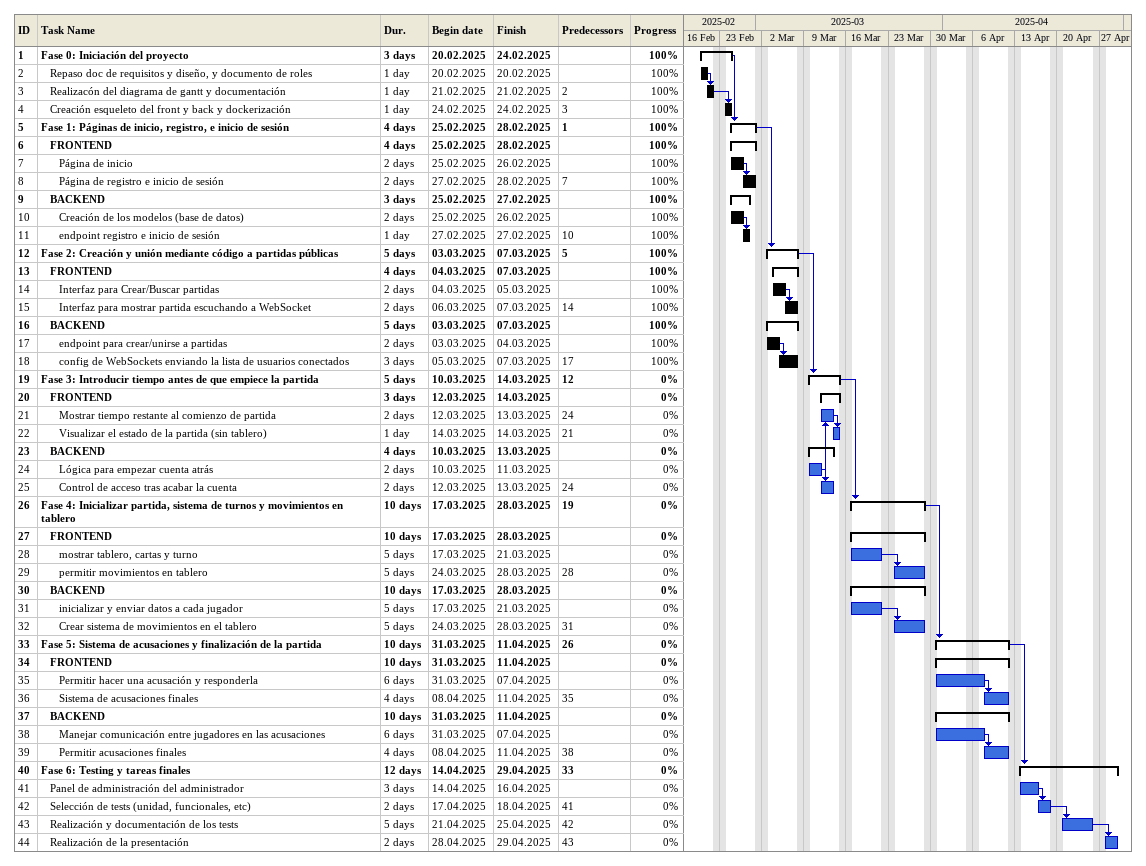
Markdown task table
| ID | Level | Task | Duration | Start | Finish | Predecessors | % complete |
|---|---|---|---|---|---|---|---|
| 1 | 1 | **Fase 0: Iniciación del proyecto** | 3d | 2025-02-20 | 2025-02-24 |  | 100 |
| 2 | 2 | Repaso doc de requisitos y diseño, y documento de roles | 1d | 2025-02-20 | 2025-02-20 |  | 100 |
| 3 | 2 | Realizacón del diagrama de gantt y documentación | 1d | 2025-02-21 | 2025-02-21 | 2 | 100 |
| 4 | 2 | Creación esqueleto del front y back y dockerización | 1d | 2025-02-24 | 2025-02-24 | 3 | 100 |
| 5 | 1 | **Fase 1: Páginas de inicio, registro, e inicio de sesión** | 4d | 2025-02-25 | 2025-02-28 | 1 | 100 |
| 6 | 2 | **FRONTEND** | 4d | 2025-02-25 | 2025-02-28 |  | 100 |
| 7 | 3 | Página de inicio | 2d | 2025-02-25 | 2025-02-26 |  | 100 |
| 8 | 3 | Página de registro e inicio de sesión | 2d | 2025-02-27 | 2025-02-28 | 7 | 100 |
| 9 | 2 | **BACKEND** | 3d | 2025-02-25 | 2025-02-27 |  | 100 |
| 10 | 3 | Creación de los modelos (base de datos) | 2d | 2025-02-25 | 2025-02-26 |  | 100 |
| 11 | 3 | endpoint registro e inicio de sesión | 1d | 2025-02-27 | 2025-02-27 | 10 | 100 |
| 12 | 1 | **Fase 2: Creación y unión mediante código a partidas públicas** | 5d | 2025-03-03 | 2025-03-07 | 5 | 100 |
| 13 | 2 | **FRONTEND** | 4d | 2025-03-04 | 2025-03-07 |  | 100 |
| 14 | 3 | Interfaz para Crear/Buscar partidas | 2d | 2025-03-04 | 2025-03-05 |  | 100 |
| 15 | 3 | Interfaz para mostrar partida escuchando a WebSocket | 2d | 2025-03-06 | 2025-03-07 | 14 | 100 |
| 16 | 2 | **BACKEND** | 5d | 2025-03-03 | 2025-03-07 |  | 100 |
| 17 | 3 | endpoint para crear/unirse a partidas | 2d | 2025-03-03 | 2025-03-04 |  | 100 |
| 18 | 3 | config de WebSockets enviando la lista de usuarios conectados | 3d | 2025-03-05 | 2025-03-07 | 17 | 100 |
| 19 | 1 | **Fase 3: Introducir tiempo antes de que empiece la partida** | 5d | 2025-03-10 | 2025-03-14 | 12 | 0 |
| 20 | 2 | **FRONTEND** | 3d | 2025-03-12 | 2025-03-14 |  | 0 |
| 21 | 3 | Mostrar tiempo restante al comienzo de partida | 2d | 2025-03-12 | 2025-03-13 | 24 | 0 |
| 22 | 3 | Visualizar el estado de la partida (sin tablero) | 1d | 2025-03-14 | 2025-03-14 | 21 | 0 |
| 23 | 2 | **BACKEND** | 4d | 2025-03-10 | 2025-03-13 |  | 0 |
| 24 | 3 | Lógica para empezar cuenta atrás | 2d | 2025-03-10 | 2025-03-11 |  | 0 |
| 25 | 3 | Control de acceso tras acabar la cuenta | 2d | 2025-03-12 | 2025-03-13 | 24 | 0 |
| 26 | 1 | **Fase 4: Inicializar partida, sistema de turnos y movimientos en tablero** | 10d | 2025-03-17 | 2025-03-28 | 19 | 0 |
| 27 | 2 | **FRONTEND** | 10d | 2025-03-17 | 2025-03-28 |  | 0 |
| 28 | 3 | mostrar tablero, cartas y turno | 5d | 2025-03-17 | 2025-03-21 |  | 0 |
| 29 | 3 | permitir movimientos en tablero | 5d | 2025-03-24 | 2025-03-28 | 28 | 0 |
| 30 | 2 | **BACKEND** | 10d | 2025-03-17 | 2025-03-28 |  | 0 |
| 31 | 3 | inicializar y enviar datos a cada jugador | 5d | 2025-03-17 | 2025-03-21 |  | 0 |
| 32 | 3 | Crear sistema de movimientos en el tablero | 5d | 2025-03-24 | 2025-03-28 | 31 | 0 |
| 33 | 1 | **Fase 5: Sistema de acusaciones y finalización de la partida** | 10d | 2025-03-31 | 2025-04-11 | 26 | 0 |
| 34 | 2 | **FRONTEND** | 10d | 2025-03-31 | 2025-04-11 |  | 0 |
| 35 | 3 | Permitir hacer una acusación y responderla | 6d | 2025-03-31 | 2025-04-07 |  | 0 |
| 36 | 3 | Sistema de acusaciones finales | 4d | 2025-04-08 | 2025-04-11 | 35 | 0 |
| 37 | 2 | **BACKEND** | 10d | 2025-03-31 | 2025-04-11 |  | 0 |
| 38 | 3 | Manejar comunicación entre jugadores en las acusaciones | 6d | 2025-03-31 | 2025-04-07 |  | 0 |
| 39 | 3 | Permitir acusaciones finales | 4d | 2025-04-08 | 2025-04-11 | 38 | 0 |
| 40 | 1 | **Fase 6: Testing y tareas finales** | 12d | 2025-04-14 | 2025-04-29 | 33 | 0 |
| 41 | 2 | Panel de administración del administrador | 3d | 2025-04-14 | 2025-04-16 |  | 0 |
| 42 | 2 | Selección de tests (unidad, funcionales, etc) | 2d | 2025-04-17 | 2025-04-18 | 41 | 0 |
| 43 | 2 | Realización y documentación de los tests | 5d | 2025-04-21 | 2025-04-25 | 42 | 0 |
| 44 | 2 | Realización de la presentación | 2d | 2025-04-28 | 2025-04-29 | 43 | 0 |
